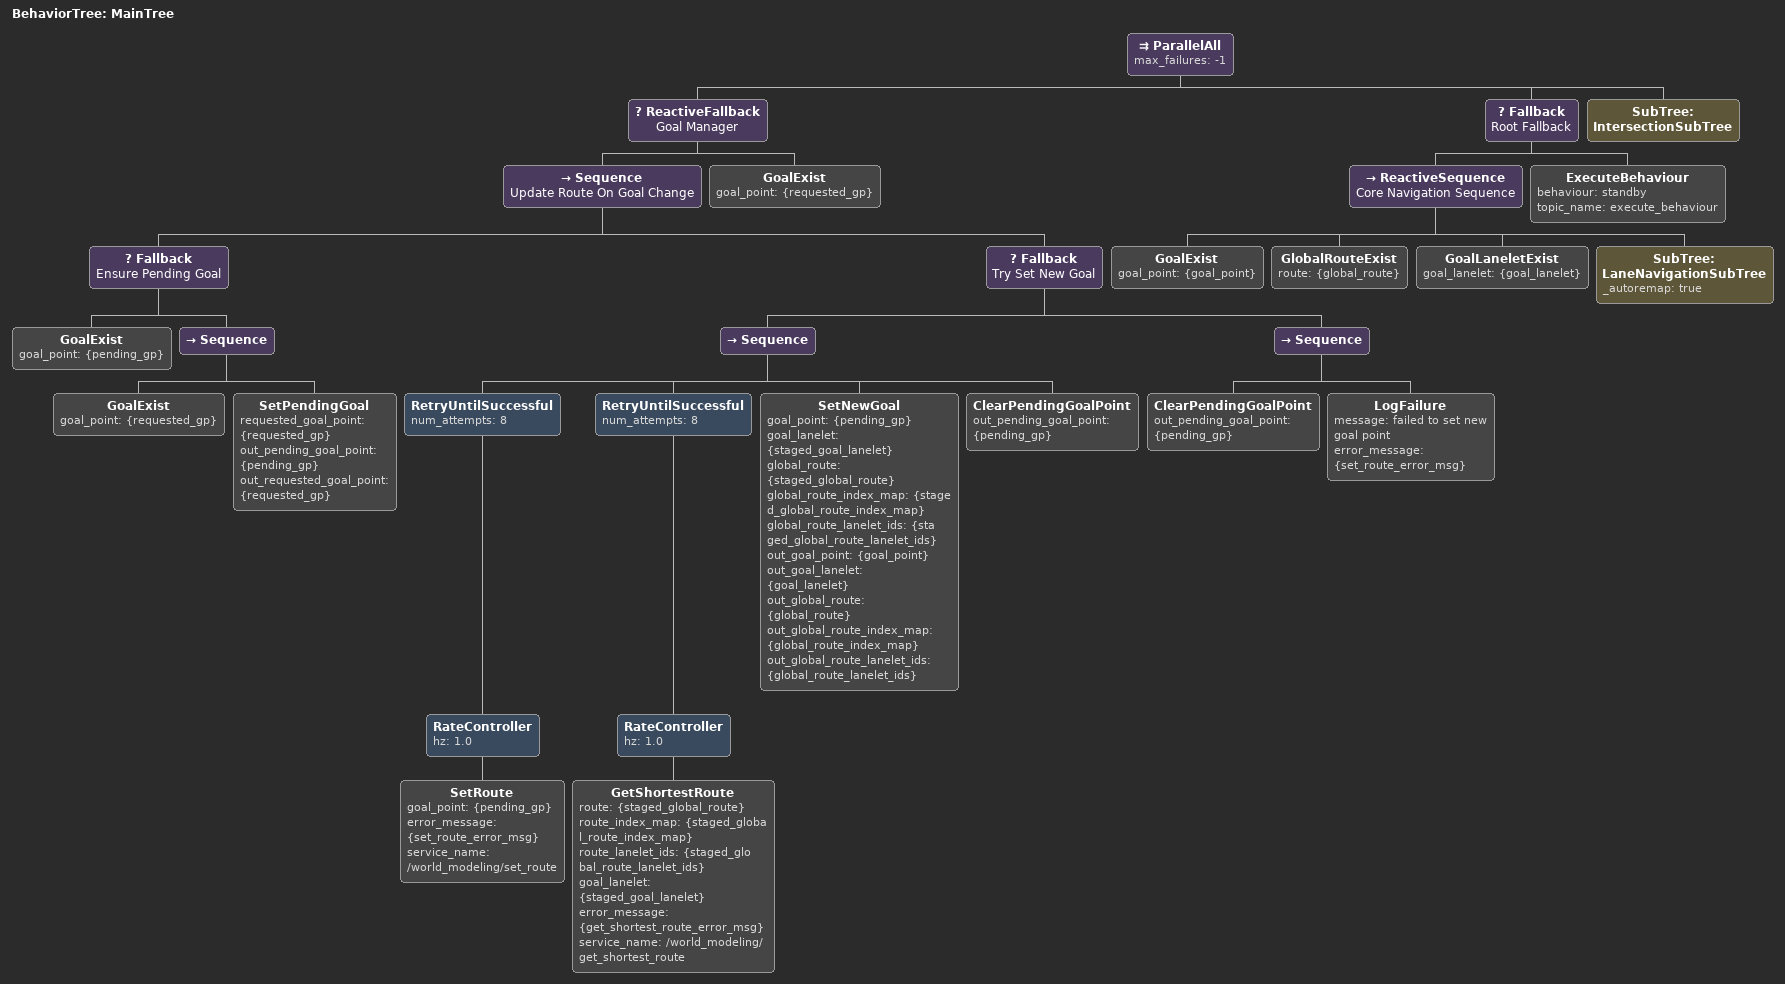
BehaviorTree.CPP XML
<root BTCPP_format="4" main_tree_to_execute="MainTree">
  <include path="subtrees/intersection/root.xml" />
  <include path="subtrees/lane_navigation/root.xml" />
  <BehaviorTree ID="MainTree">
    <ParallelAll max_failures="-1">
      <ReactiveFallback name="Goal Manager">
        <Sequence name="Update Route On Goal Change">
          <Fallback name="Ensure Pending Goal">
            <GoalExist goal_point="{pending_gp}" />

            <Sequence>
              <GoalExist goal_point="{requested_gp}" />
              <SetPendingGoal
                requested_goal_point="{requested_gp}"
                out_pending_goal_point="{pending_gp}"
                out_requested_goal_point="{requested_gp}" />
            </Sequence>
          </Fallback>

          <Fallback name="Try Set New Goal">
            <Sequence>
              <RetryUntilSuccessful num_attempts="8">
                <RateController hz="1.0">
                  <SetRoute
                    goal_point="{pending_gp}"
                    error_message="{set_route_error_msg}"
                    service_name="/world_modeling/set_route" />
                </RateController>
              </RetryUntilSuccessful>

              <RetryUntilSuccessful num_attempts="8">
                <RateController hz="1.0">
                  <GetShortestRoute
                    route="{staged_global_route}"
                    route_index_map="{staged_global_route_index_map}"
                    route_lanelet_ids="{staged_global_route_lanelet_ids}"
                    goal_lanelet="{staged_goal_lanelet}"
                    error_message="{get_shortest_route_error_msg}"
                    service_name="/world_modeling/get_shortest_route" />
                </RateController>
              </RetryUntilSuccessful>

              <SetNewGoal
                goal_point="{pending_gp}"
                goal_lanelet="{staged_goal_lanelet}"
                global_route="{staged_global_route}"
                global_route_index_map="{staged_global_route_index_map}"
                global_route_lanelet_ids="{staged_global_route_lanelet_ids}"
                out_goal_point="{goal_point}"
                out_goal_lanelet="{goal_lanelet}"
                out_global_route="{global_route}"
                out_global_route_index_map="{global_route_index_map}"
                out_global_route_lanelet_ids="{global_route_lanelet_ids}" />

              <ClearPendingGoalPoint out_pending_goal_point="{pending_gp}" />
            </Sequence>

            <Sequence>
              <ClearPendingGoalPoint out_pending_goal_point="{pending_gp}" />
              <LogFailure message="failed to set new goal point" error_message="{set_route_error_msg}" />
            </Sequence>
          </Fallback>

        </Sequence>

        <GoalExist goal_point="{requested_gp}" />
      </ReactiveFallback>

      <Fallback name="Root Fallback">

        <!-- Reactive Sequence to check if we have a valid goal and route -->
        <ReactiveSequence name="Core Navigation Sequence">
          <GoalExist goal_point="{goal_point}" />
          <GlobalRouteExist route="{global_route}" />
          <GoalLaneletExist goal_lanelet="{goal_lanelet}" />

          <!-- NAVIGATION -->
          <SubTree ID="LaneNavigationSubTree" _autoremap="true" />
          <!-- NAVIGATION -->

        </ReactiveSequence>

        <!-- If no goal exists or goal is reached or we failed to get route -->
        <ExecuteBehaviour behaviour="standby" topic_name="execute_behaviour" />

      </Fallback>

      <!-- INTERSECTION -->
      <SubTree ID="IntersectionSubTree" />
      <!-- INTERSECTION -->
    </ParallelAll>
  </BehaviorTree>
</root>
